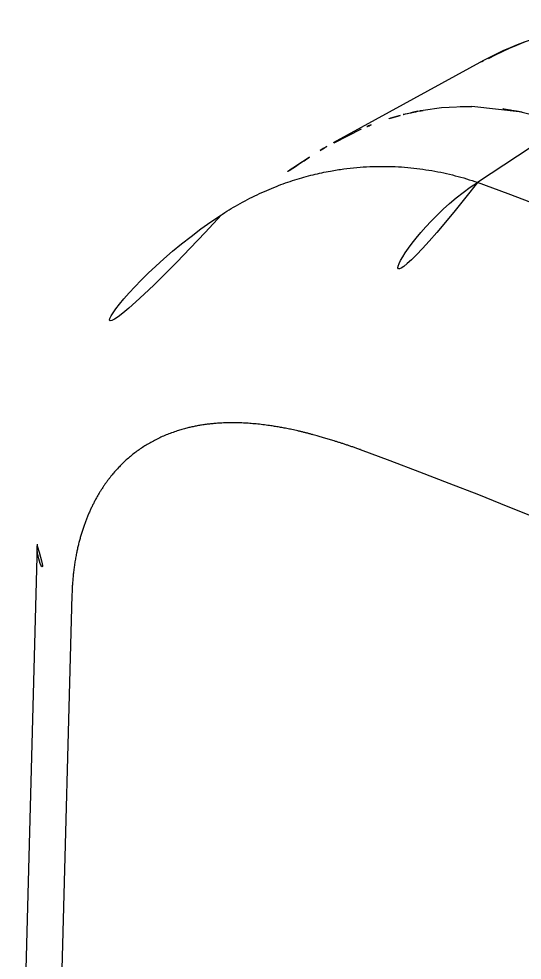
# Model space of a CAD drawing. Extents: x 16296660632 to 16296680496, y -37409619871 to -37409616057.
# Drawn here: x 16296679511.8 to 16296679554.3, y -37409616437 to -37409616357.6 of the extents above; entities that cross this region are included whole.
import ezdxf

# ---------------------------------------------------------------- set-up
doc = ezdxf.new("R2010")
doc.units = 0
doc.header["$LTSCALE"] = 10
doc.header["$MEASUREMENT"] = 0
doc.layers.add('BACK_CASE_DADA_2', color=7, linetype='CONTINUOUS')
doc.layers.add('MIDDLE_CASE_DADA', color=7, linetype='CONTINUOUS')

msp = doc.modelspace()

# ---------------------------------------------------------------- linework, layer by layer
at = {"layer": 'BACK_CASE_DADA_2', "color": 7, "linetype": 'Continuous', "ltscale": 25.4}
for p, q in [((16296679551.032921, -37409616361.128967), (16296679538.3664, -37409616368.085312)), ((16296679545.51403, -37409616365.422836), (16296679545.94842, -37409616365.3433)), ((16296679547.503429, -37409616365.132294), (16296679545.94842, -37409616365.3433)), ((16296679547.503429, -37409616365.132294), (16296679547.50396, -37409616365.132233)), ((16296679554.30415, -37409616365.485863), (16296679556.97308, -37409616366.146683)), ((16296679538.447901, -37409616368.076843), (16296679540.747259, -37409616366.911217))]:
    msp.add_line(p, q, dxfattribs=at)
for centre, radius, start, end in [((16296679563.86418, -37409616385.147217), 27.222531, 76.11928864, 118.1190028), ((16296679564.97175, -37409616386.415627), 28.790631, 76.36790723, 118.03315787), ((16296679563.86418, -37409616385.147217), 27.222531, 118.1190028, 119.49233954), ((16296679549.671181, -37409616387.100082), 22.074491, 89.00547258, 95.63419204), ((16296679549.591391, -37409616389.325706), 24.301209, 78.81771723, 88.90852258), ((16296679549.95656, -37409616388.028069), 23.037636, 101.11847882, 109.3813734), ((16296679549.957541, -37409616388.031197), 23.040895, 101.11942097, 104.95579509), ((16296679549.957541, -37409616388.031197), 23.040895, 111.39442295, 113.56189633), ((16296679549.95656, -37409616388.028069), 23.037636, 111.5506434, 113.56259753)]:
    msp.add_arc(centre, radius, start, end, dxfattribs=at)
at = {"layer": 'MIDDLE_CASE_DADA', "color": 7, "linetype": 'Continuous', "ltscale": 25.4}
for p, q in [((16296679550.05431, -37409616365.028908), (16296679547.50396, -37409616365.132233)), ((16296679554.304119, -37409616365.485687), (16296679550.05431, -37409616365.028908)), ((16296679547.50396, -37409616365.132233), (16296679545.94842, -37409616365.343246)), ((16296679558.051069, -37409616366.488586), (16296679550.540779, -37409616371.417503)), ((16296679513.39786, -37409616401.925049), (16296679511.841669, -37409616459.043121)), ((16296679516.320789, -37409616406.242287), (16296679514.84144, -37409616460.539757))]:
    msp.add_line(p, q, dxfattribs=at)
for centre, radius, start, end in [((16296679550.26704, -37409616389.194199), 24.23878, 104.95642858, 111.06839316), ((16296679550.26704, -37409616389.194199), 24.23878, 100.26312865, 102.04679328), ((16296679554.226089, -37409616396.595627), 32.625376, 120.18394092, 123.18898108), ((16296679368.80579, -37409616861.476311), 522.671258, 50.3330083, 69.65310684), ((16296679547.397909, -37409616402.714012), 34.010175, 122.88834997, 178.93071341), ((16296679364.67429, -37409616868.534889), 506.15257, 50.33222454, 69.65392655)]:
    msp.add_arc(centre, radius, start, end, dxfattribs=at)
for centre, major_axis, ratio, start_param, end_param in [((16296679553.381889, -37409616386.964508), (-5.974751, -16.979469), 0.673082779, 3.845435051, 5.357521008), ((16296679523.389851, -37409616402.355324), (9.996291, -0.272351), 0.567986636, 3.141919453, 3.942496553)]:
    msp.add_ellipse(centre, major_axis=major_axis, ratio=ratio, start_param=start_param, end_param=end_param, dxfattribs=at)
msp.add_open_spline([(16296679536.364731, -37409616369.29303), (16296679535.301319, -37409616369.98838), (16296679532.81917, -37409616371.611526), (16296679528.918261, -37409616374.162498)], degree=3, dxfattribs=at)
for points, degree, knots in [([(16296679528.8549, -37409616374.204071), (16296679529.333179, -37409616373.888779), (16296679530.34767, -37409616373.26709), (16296679531.91954, -37409616372.448372), (16296679533.532141, -37409616371.750008), (16296679535.106529, -37409616371.193199), (16296679536.632231, -37409616370.764282), (16296679538.005951, -37409616370.470123), (16296679539.23785, -37409616370.275551), (16296679540.343849, -37409616370.152748), (16296679541.438721, -37409616370.081329), (16296679542.520769, -37409616370.059181), (16296679543.588341, -37409616370.084244), (16296679544.63987, -37409616370.154449), (16296679545.67391, -37409616370.267723), (16296679546.689039, -37409616370.422073), (16296679547.68405, -37409616370.615196), (16296679548.657511, -37409616370.846107), (16296679549.60898, -37409616371.109207), (16296679550.23214, -37409616371.315392), (16296679550.540779, -37409616371.417503)], 3, [0.5414944801, 0.5414944801, 0.5414944801, 0.5414944801, 0.5764061708, 0.6142097244, 0.6502475977, 0.6845225665, 0.7170378225, 0.7477970696, 0.7709084547, 0.7936312583, 0.8159675457, 0.8379194878, 0.8594893682, 0.8806795904, 0.9014926863, 0.9219313245, 0.9419983197, 0.9616966427, 0.981029431, 1, 1, 1, 1]), ([(16296679540.65757, -37409616393.961067), (16296679538.486389, -37409616393.197113), (16296679536.773251, -37409616392.730881), (16296679534.696119, -37409616392.165604), (16296679532.85738, -37409616391.911247), (16296679528.497049, -37409616391.308098), (16296679525.20536, -37409616392.379936), (16296679521.301571, -37409616393.651108), (16296679519.01643, -37409616397.012749), (16296679517.785191, -37409616398.82402), (16296679517.105049, -37409616401.100487), (16296679516.39645, -37409616403.472183), (16296679516.320789, -37409616406.242287)], 2, [0, 0, 0, 0.125, 0.125, 0.25, 0.25, 0.5, 0.5, 0.75, 0.75, 0.875, 0.875, 1, 1, 1])]:
    msp.add_open_spline(points, degree=degree, knots=knots, dxfattribs=at)

doc.saveas('drawing.dxf')
